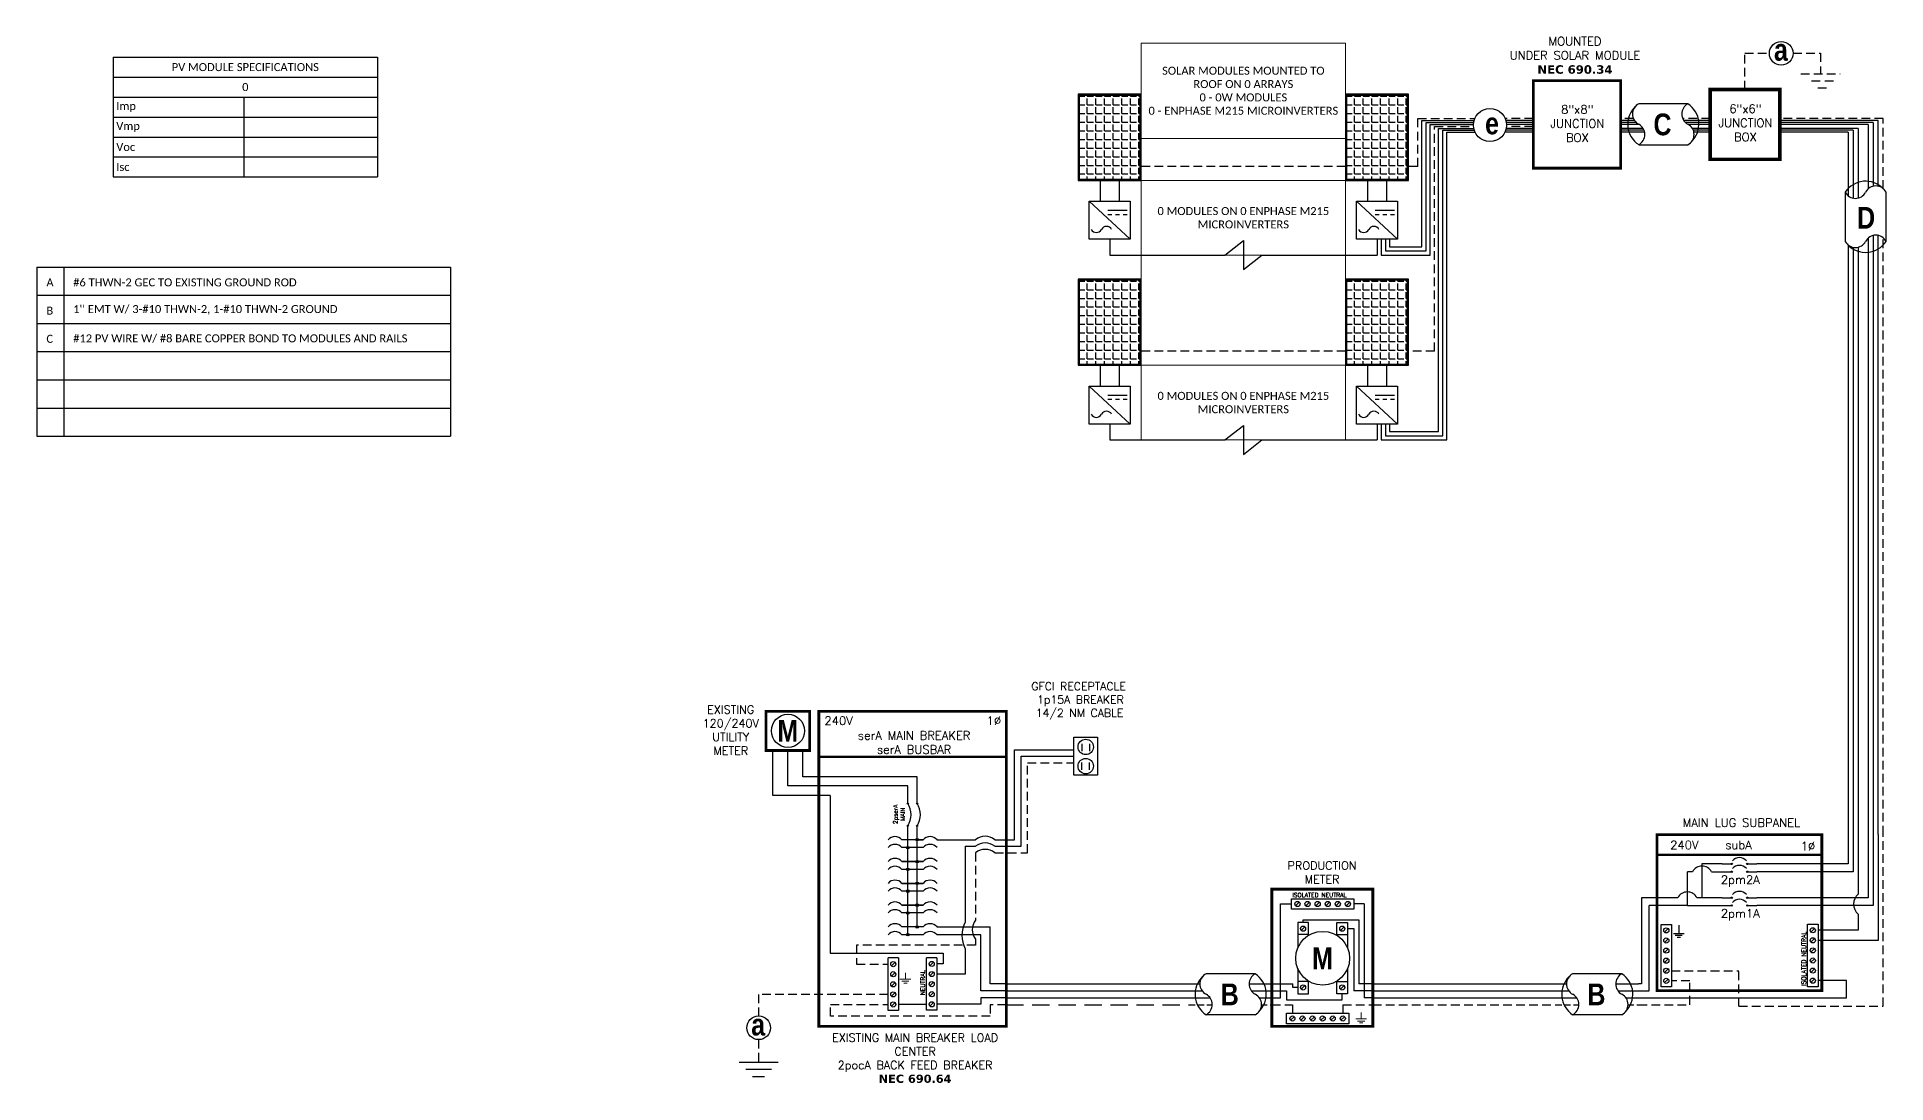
# Model space of a CAD drawing. Header units: feet. Extents: x 11709 to 12508, y 15400 to 15851.
import ezdxf

# ---------------------------------------------------------------- set-up
doc = ezdxf.new("R2010")
doc.units = ezdxf.units.FT
doc.header["$MEASUREMENT"] = 0
doc.linetypes.add('DASHED', pattern=[0.75, 0.5, -0.25])
doc.linetypes.add('HIDDEN', pattern=[0.375, 0.25, -0.125])
for name, color, linetype in [('ONE LINE BLOCKS', 7, 'Continuous'), ('TABLES', 7, 'Continuous'), ('TEXT', 7, 'Continuous'), ('Z - TITLEBLOCK TXT', 7, 'Continuous')]:
    doc.layers.add(name, color=color, linetype=linetype)
doc.styles.add('ONE LINE TXT', font='techb___.ttf')
doc.styles.get("Standard").update_dxf_attribs({"font": 'simplex.shx'})

# ---------------------------------------------------------------- blocks, each defined once
blk = doc.blocks.new('2microSub')
at = {"layer": 'ONE LINE BLOCKS', "linetype": 'Continuous'}
h = blk.add_hatch(color=1, dxfattribs=at)
h.dxf.hatch_style = 1
edge = h.paths.add_edge_path()
edge.add_arc((40.28, 60.73), 0.291, 0, 360)
h = blk.add_hatch(color=1, dxfattribs=at)
h.dxf.hatch_style = 1
edge = h.paths.add_edge_path()
edge.add_arc((40.28, 57.35), 0.291, 0, 360)
h = blk.add_hatch(color=1, dxfattribs=at)
h.dxf.hatch_style = 1
edge = h.paths.add_edge_path()
edge.add_arc((46.96, 60.73), 0.291, 0, 360)
h = blk.add_hatch(color=1, dxfattribs=at)
h.dxf.hatch_style = 1
edge = h.paths.add_edge_path()
edge.add_arc((46.96, 57.35), 0.291, 0, 360)
h = blk.add_hatch(color=1, dxfattribs=at)
h.dxf.hatch_style = 1
edge = h.paths.add_edge_path()
edge.add_arc((40.28, 46.17), 0.291, 0, 360)
h = blk.add_hatch(color=1, dxfattribs=at)
h.dxf.hatch_style = 1
edge = h.paths.add_edge_path()
edge.add_arc((40.28, 42.79), 0.291, 0, 360)
h = blk.add_hatch(color=1, dxfattribs=at)
h.dxf.hatch_style = 1
edge = h.paths.add_edge_path()
edge.add_arc((46.96, 46.17), 0.291, 0, 360)
h = blk.add_hatch(color=1, dxfattribs=at)
h.dxf.hatch_style = 1
edge = h.paths.add_edge_path()
edge.add_arc((46.96, 42.79), 0.291, 0, 360)
at = {"color": 7, "linetype": 'Continuous'}
for p, q in [((90.5, 73.37), (90.5, 60.73)), ((99.2, 73.37), (99.2, 46.17)), ((36.09, 60.73), (27.43, 60.73)), ((27.43, 60.73), (27.43, 46.17)), ((90.5, 60.73), (51.15, 60.73)), ((17.02, 46.17), (1.34, 46.17)), ((1.34, 46.17), (1.34, 9)), ((36.09, 46.17), (25.26, 46.17)), ((99.2, 46.17), (51.15, 46.17)), ((1.34, 9), (0, 9))]:
    blk.add_line(p, q, dxfattribs=at)
at = {"color": 10, "linetype": 'Continuous'}
for p, q in [((92.67, 73.37), (92.67, 57.35)), ((101.37, 73.37), (101.37, 42.79)), ((21.14, 42.79), (21.14, 57.35)), ((23.31, 57.35), (21.14, 57.35)), ((31.55, 57.35), (36.09, 57.35)), ((92.67, 57.35), (51.15, 57.35)), ((21.14, 42.79), (4.63, 42.79)), ((4.63, 6), (4.63, 42.79)), ((21.14, 42.79), (36.09, 42.79)), ((101.37, 42.79), (51.15, 42.79)), ((0, 6), (4.63, 6))]:
    blk.add_line(p, q, dxfattribs=at)
at = {"color": 253, "linetype": 'Continuous'}
for p, q in [((94.85, 73.37), (94.85, 47.66)), ((103.55, 73.37), (103.55, 27.76)), ((94.85, 32.11), (77.54, 32.11)), ((94.85, 39.1), (94.85, 32.11)), ((103.55, 27.76), (77.54, 27.76)), ((89.88, 10.36), (77.54, 10.36)), ((89.88, 3), (89.88, 10.36)), ((0, 3), (89.88, 3))]:
    blk.add_line(p, q, dxfattribs=at)
at = {"color": 10, "linetype": 'Continuous'}
blk.add_arc((27.43, 55.19), 4.65, 27.66392, 152.33608, dxfattribs=at)
at = {"color": 7, "linetype": 'Continuous'}
blk.add_arc((21.14, 44.01), 4.65, 27.66392, 152.33608, dxfattribs=at)
at = {"color": 253, "linetype": 'Continuous'}
blk.add_arc((98.43, 43.38), 5.58, 129.92155, 230.07845, dxfattribs=at)
at = {"layer": 'ONE LINE BLOCKS', "lineweight": 50}
blk.add_line((8.04, 64.67), (79.2, 64.67), dxfattribs=at)
at = {"layer": 'ONE LINE BLOCKS', "lineweight": 50, "const_width": 1.19}
blk.add_lwpolyline([(8.04, 6.01), (8.04, 73.37), (79.2, 73.37), (79.2, 6.01)], close=True, dxfattribs=at)
at = {"layer": 'TEXT', "color": 92, "linetype": 'HIDDEN', "ltscale": 15}
for p, q in [((105.72, -0.66), (105.72, 73.37)), ((14.31, 14.64), (43.39, 14.64)), ((22.14, 10.28), (14.31, 10.28)), ((22.14, 0), (22.14, 10.28)), ((43.39, -0.66), (43.39, 14.64)), ((0, 0), (22.14, 0)), ((43.39, -0.66), (105.72, -0.66))]:
    blk.add_line(p, q, dxfattribs=at)
at = {"layer": 'TEXT', "color": 92, "linetype": 'HIDDEN', "flags": 128}
for points in [[(17.42, 34.26), (17.42, 30.76)], [(15.08, 30.76), (19.76, 30.76)], [(18.95, 29.89), (15.89, 29.89)], [(18.13, 29.02), (16.7, 29.02)]]:
    blk.add_lwpolyline(points, dxfattribs=at)
at = {"layer": 'Z - TITLEBLOCK TXT', "color": 1, "linetype": 'Continuous'}
for p, q in [((9.77, 7.69), (9.77, 34.63)), ((9.77, 34.63), (14.31, 34.63)), ((14.31, 34.63), (14.31, 7.69)), ((73, 7.76), (73, 34.71)), ((73, 34.71), (77.54, 34.71)), ((77.54, 34.71), (77.54, 7.76)), ((14.31, 7.69), (9.77, 7.69)), ((77.54, 7.76), (73, 7.76))]:
    blk.add_line(p, q, dxfattribs=at)
at = {"layer": 'Z - TITLEBLOCK TXT', "color": 4, "linetype": 'Continuous'}
for p, q in [((12.83, 32.82), (11.25, 31.25)), ((76.06, 32.9), (74.49, 31.32)), ((12.83, 28.47), (11.25, 26.9)), ((12.83, 24.12), (11.25, 22.55)), ((76.06, 28.54), (74.49, 26.97)), ((76.06, 24.19), (74.49, 22.62)), ((12.83, 19.77), (11.25, 18.2)), ((76.06, 19.84), (74.49, 18.27)), ((12.83, 15.42), (11.25, 13.85)), ((12.83, 11.07), (11.25, 9.5)), ((76.06, 15.49), (74.49, 13.92)), ((76.06, 11.14), (74.49, 9.57))]:
    blk.add_line(p, q, dxfattribs=at)
at = {"layer": 'Z - TITLEBLOCK TXT', "color": 1, "linetype": 'Continuous', "flags": 128}
for points in [[(36.09, 60.73), (40.28, 60.73)], [(36.09, 60.73), (40.28, 60.73)], [(36.09, 57.35), (40.28, 57.35)], [(36.09, 57.35), (40.28, 57.35)], [(46.96, 60.73), (51.15, 60.73)], [(46.96, 57.35), (51.15, 57.35)], [(36.09, 46.17), (40.28, 46.17)], [(36.09, 46.17), (40.28, 46.17)], [(36.09, 42.79), (40.28, 42.79)], [(36.09, 42.79), (40.28, 42.79)], [(46.96, 46.17), (51.15, 46.17)], [(46.96, 42.79), (51.15, 42.79)]]:
    blk.add_lwpolyline(points, dxfattribs=at)
at = {"layer": 'Z - TITLEBLOCK TXT', "color": 1, "linetype": 'Continuous'}
for centre in [(40.28, 60.73), (40.28, 57.35), (46.96, 60.73), (46.96, 57.35), (40.28, 46.17), (40.28, 42.79), (46.96, 46.17), (46.96, 42.79)]:
    blk.add_circle(centre, 0.291, dxfattribs=at)
at = {"layer": 'Z - TITLEBLOCK TXT', "color": 4, "linetype": 'Continuous'}
for centre in [(12.04, 32.04), (75.27, 32.11), (12.04, 27.69), (12.04, 23.34), (75.27, 27.76), (75.27, 23.41), (12.04, 18.99), (75.27, 19.06), (12.04, 14.64), (12.04, 10.28), (75.27, 14.71), (75.27, 10.36)]:
    blk.add_circle(centre, 1.11, dxfattribs=at)
at = {"layer": 'Z - TITLEBLOCK TXT', "color": 1, "linetype": 'Continuous'}
for centre in [(43.62, 59.53), (43.62, 56.15), (43.62, 44.97), (43.62, 41.59)]:
    blk.add_arc(centre, 3.93, 40.3392, 139.6608, dxfattribs=at)
at = {"layer": 'TABLES', "color": 1, "linetype": 'Continuous'}
for s, p in [('2pm2A', (35.59, 52.11)), ('2pm1A', (35.59, 37.55))]:
    blk.add_text(s, height=3.658, dxfattribs=at).set_placement(p)
at = {"layer": 'TABLES', "color": 4, "linetype": 'Continuous'}
blk.add_text('ISOLATED NEUTRAL', height=1.8743, rotation=90, dxfattribs=at).set_placement((72.35, 8.12))
at = {"layer": 'TEXT', "color": 1, "attachment_point": 5}
for s, width, gutter_width, insert, char_height in [('MAIN LUG SUBPANEL ', 62.3984, 7.17, (44.47, 78.55), 3.6576), ('240V', 0.1481, 0.75, (19.83, 68.92), 3.658), ('subA', 0.1481, 0.75, (43.21, 68.92), 3.658), ('1∅', 0.1481, 0.75, (73.19, 68.41), 3.658)]:
    blk.add_mtext_dynamic_manual_height_columns(s, width=width, gutter_width=gutter_width, heights=[0], dxfattribs=dict(at, insert=insert, char_height=char_height))
blk = doc.blocks.new('*T25')
at = {"layer": 'Defpoints', "color": 8, "linetype": 'ByBlock', "lineweight": 0, "transparency": 16777216}
for p, q in [((0, 0), (88.16, 0)), ((0, 0), (0, -171.21)), ((88.16, 0), (88.16, -171.21)), ((0, -41.08), (88.16, -41.08)), ((0, -59.24), (88.16, -59.24)), ((0, -91.46), (88.16, -91.46)), ((0, -138.99), (88.16, -138.99)), ((0, -171.21), (88.16, -171.21))]:
    blk.add_line(p, q, dxfattribs=at)
at = {"color": 0, "linetype": 'Continuous', "transparency": 16777216, "char_height": 3.4544, "width": 83.574, "attachment_point": 5}
for s, insert in [('{\\fCalibri|b0|i0|c0;SOLAR MODULES MOUNTED TO ROOF ON 0 ARRAYS^J0 - 0W MODULES^J0 - ENPHASE M215 MICROINVERTERS', (44.08, -20.54)), ('{\\fCalibri|b0|i0|c0;', (44.08, -50.16)), ('{\\fCalibri|b0|i0|c0;0 MODULES ON 0 ENPHASE M215 MICROINVERTERS', (44.08, -75.35)), ('{\\fCalibri|b0|i0|c0;', (44.08, -115.23)), ('{\\fCalibri|b0|i0|c0;0 MODULES ON 0 ENPHASE M215 MICROINVERTERS', (44.08, -155.1))]:
    blk.add_mtext(s, dxfattribs=dict(at, insert=insert))
blk = doc.blocks.new('*U14')
at = {"color": 7}
for p, q in [((-35.53, 9), (-31.05, 9)), ((-9.81, 9), (0, 9))]:
    blk.add_line(p, q, dxfattribs=at)
at = {"color": 7, "linetype": 'Continuous'}
for p, q in [((-7.14, 13.31), (-28.39, 13.31)), ((-28.39, -4.31), (-7.14, -4.31))]:
    blk.add_line(p, q, dxfattribs=at)
at = {"color": 10}
for p, q in [((-35.53, 6), (-30.11, 6)), ((-8.87, 6), (0, 6))]:
    blk.add_line(p, q, dxfattribs=at)
at = {"color": 253}
for p, q in [((-35.53, 3), (-26.66, 3)), ((-5.41, 3), (0, 3))]:
    blk.add_line(p, q, dxfattribs=at)
at = {"color": 92, "linetype": 'HIDDEN', "ltscale": 10}
for p, q in [((-4.48, 0), (0, 0)), ((-35.53, 0), (-25.72, 0))]:
    blk.add_line(p, q, dxfattribs=at)
at = {"color": 7, "linetype": 'Continuous'}
for centre, start, end in [((-22.54, 4.5), 133.97324, 236.42648), ((-12.99, 4.5), 313.97324, 56.42648)]:
    blk.add_arc(centre, 10.58, start, end, dxfattribs=at)
at = {"linetype": 'Continuous'}
for centre, start, end in [((-26.08, 8.91), 117.66392, 242.33608), ((-4.83, 8.91), 117.66392, 242.33608), ((-30.7, 0.09), 297.66392, 62.33608), ((-9.45, 0.09), 297.66392, 62.33608)]:
    blk.add_arc(centre, 4.98, start, end, dxfattribs=at)
blk = doc.blocks.new('*U26')
at = {"color": 7}
blk.add_line((-79.14, 9), (0, 9), dxfattribs=at)
at = {"color": 10}
blk.add_line((-79.14, 6), (0, 6), dxfattribs=at)
at = {"color": 253}
blk.add_line((-79.14, 3), (0, 3), dxfattribs=at)
at = {"color": 92, "linetype": 'HIDDEN', "ltscale": 15}
blk.add_line((-79.14, 0), (0, 0), dxfattribs=at)
blk = doc.blocks.new('*U22')
at = {"color": 7}
blk.add_line((-79.14, 9), (0, 9), dxfattribs=at)
at = {"color": 10}
blk.add_line((-79.14, 6), (0, 6), dxfattribs=at)
at = {"color": 253}
blk.add_line((-79.14, 3), (0, 3), dxfattribs=at)
at = {"color": 92, "linetype": 'DASHED', "ltscale": 15}
blk.add_line((-79.14, 0), (0, 0), dxfattribs=at)
blk = doc.blocks.new('productionMeter')
at = {"color": 253, "linetype": 'Continuous'}
for p, q in [((-39.9, 3), (-39.9, 43.45)), ((-39.9, 43.45), (-35.13, 43.45)), ((-3.71, 43.45), (-8.18, 43.45)), ((-3.71, 43.45), (-3.71, 3)), ((-43.61, 3), (-39.9, 3)), ((0, 3), (-3.71, 3))]:
    blk.add_line(p, q, dxfattribs=at)
at = {"color": 1, "linetype": 'Continuous'}
for p, q in [((-35.13, 41.18), (-35.13, 45.72)), ((-35.13, 45.72), (-8.18, 45.72)), ((-8.18, 41.18), (-35.13, 41.18)), ((-8.18, 45.72), (-8.18, 41.18)), ((-32.38, 35.4), (-32.38, 24.5)), ((-27.84, 35.4), (-32.38, 35.4)), ((-27.84, 29.86), (-27.84, 35.4)), ((-15.47, 29.86), (-15.47, 35.4)), ((-15.47, 35.4), (-10.93, 35.4)), ((-10.93, 35.4), (-10.93, 24.5)), ((-27.84, 30.21), (-32.38, 30.21)), ((-15.47, 30.21), (-10.93, 30.21)), ((-32.38, 15.55), (-32.38, 4.64)), ((-27.84, 10.04), (-32.38, 10.04)), ((-27.84, 4.64), (-27.84, 10.18)), ((-15.47, 4.64), (-15.47, 10.18)), ((-15.47, 10.04), (-10.93, 10.04)), ((-10.93, 15.55), (-10.93, 4.64)), ((-32.38, 4.64), (-27.84, 4.64)), ((-10.93, 4.64), (-15.47, 4.64)), ((-37.32, -8.24), (-37.32, -3.7)), ((-37.32, -3.7), (-10.37, -3.7)), ((-10.37, -3.7), (-10.37, -8.24)), ((-10.37, -8.24), (-37.32, -8.24))]:
    blk.add_line(p, q, dxfattribs=at)
at = {"color": 4, "linetype": 'Continuous'}
for p, q in [((-31.74, 44.23), (-33.32, 42.66)), ((-27.39, 44.23), (-28.97, 42.66)), ((-23.04, 44.23), (-24.62, 42.66)), ((-18.69, 44.23), (-20.26, 42.66)), ((-14.34, 44.23), (-15.91, 42.66)), ((-9.99, 44.23), (-11.56, 42.66)), ((-29.33, 33.59), (-30.9, 32.02)), ((-12.41, 33.59), (-13.98, 32.02)), ((-29.33, 8.23), (-30.9, 6.66)), ((-12.41, 8.23), (-13.98, 6.66)), ((-33.93, -5.19), (-35.51, -6.76)), ((-29.58, -5.19), (-31.15, -6.76)), ((-25.23, -5.19), (-26.8, -6.76)), ((-20.88, -5.19), (-22.45, -6.76)), ((-16.53, -5.19), (-18.1, -6.76)), ((-12.18, -5.19), (-13.75, -6.76))]:
    blk.add_line(p, q, dxfattribs=at)
at = {"color": 7}
for p, q in [((-30.11, 35.4), (-30.11, 36.59)), ((-30.11, 36.59), (-5.98, 36.59)), ((-5.98, 36.59), (-5.98, 9)), ((-43.61, 9), (-34.54, 9)), ((-34.54, 7.44), (-34.54, 9)), ((0, 9), (-5.98, 9)), ((-32.38, 7.44), (-34.54, 7.44))]:
    blk.add_line(p, q, dxfattribs=at)
at = {"color": 10, "linetype": 'Continuous'}
for p, q in [((-10.93, 32.81), (-8.25, 32.81)), ((-8.25, 32.81), (-8.25, 6)), ((-43.61, 6), (-37.24, 6)), ((-37.24, 6), (-37.24, 2.05)), ((-37.24, 2.05), (-13.2, 2.05)), ((-13.2, 2.05), (-13.2, 4.64)), ((0, 6), (-8.25, 6))]:
    blk.add_line(p, q, dxfattribs=at)
at = {"color": 92, "linetype": 'HIDDEN', "ltscale": 15}
for p, q in [((-43.61, 0), (-34.72, 0)), ((-12.97, 0), (-12.97, -3.7)), ((-12.97, 0), (0, 0)), ((-34.72, 0), (-34.72, -3.7))]:
    blk.add_line(p, q, dxfattribs=at)
at = {"lineweight": 50, "const_width": 1.19}
blk.add_lwpolyline([(-43.61, -9.34), (-43.61, 49.84), (0, 49.84), (0, -9.34)], close=True, dxfattribs=at)
at = {"color": 92, "linetype": 'Continuous', "lineweight": 5, "ltscale": 0.05, "flags": 128}
for points in [[(-2.7, -6.18), (-7.38, -6.18)], [(-6.57, -7.05), (-3.51, -7.05)], [(-5.76, -7.91), (-4.32, -7.91)], [(-5.04, -3.33), (-5.04, -6.18)]]:
    blk.add_lwpolyline(points, dxfattribs=at)
at = {"color": 4, "linetype": 'Continuous'}
for centre in [(-32.53, 43.45), (-28.18, 43.45), (-23.83, 43.45), (-19.48, 43.45), (-15.13, 43.45), (-10.78, 43.45), (-30.11, 32.81), (-13.2, 32.81), (-30.11, 7.44), (-13.2, 7.44), (-34.72, -5.97), (-30.37, -5.97), (-26.02, -5.97), (-21.67, -5.97), (-17.32, -5.97), (-12.97, -5.97)]:
    blk.add_circle(centre, 1.11, dxfattribs=at)
at = {"linetype": 'Continuous'}
blk.add_circle((-21.65, 20.02), 11.62, dxfattribs=at)
at = {"color": 4, "linetype": 'Continuous'}
blk.add_text('ISOLATED NEUTRAL', height=1.8743, dxfattribs=at).set_placement((-34.77, 46.37))
at = {"color": 253, "linetype": 'Continuous', "style": 'ONE LINE TXT'}
blk.add_text('M', height=9.38, dxfattribs=at).set_placement((-26.21, 15.31))
at = {"color": 1, "insert": (-21.93, 57.08), "char_height": 3.5433, "attachment_point": 5}
blk.add_mtext_dynamic_manual_height_columns('PRODUCTION METER', width=1.3203, gutter_width=7.17, heights=[0], dxfattribs=at)
blk = doc.blocks.new('*U19')
at = {"color": 7}
blk.add_blockref('productionMeter', (0, 0), dxfattribs=at)
blk = doc.blocks.new('breakerPanel')
at = {"linetype": 'Continuous'}
h = blk.add_hatch(color=1, dxfattribs=at)
h.dxf.hatch_style = 1
edge = h.paths.add_edge_path()
edge.add_arc((-42.47, 86.8), 0.291, 0, 360)
h = blk.add_hatch(color=1, dxfattribs=at)
h.dxf.hatch_style = 1
edge = h.paths.add_edge_path()
edge.add_arc((-38.44, 86.8), 0.291, 0, 360)
h = blk.add_hatch(color=1, dxfattribs=at)
h.dxf.hatch_style = 1
edge = h.paths.add_edge_path()
edge.add_arc((-42.47, 77.16), 0.291, 0, 360)
h = blk.add_hatch(color=1, dxfattribs=at)
h.dxf.hatch_style = 1
edge = h.paths.add_edge_path()
edge.add_arc((-38.44, 77.16), 0.291, 0, 360)
h = blk.add_hatch(color=1, dxfattribs=at)
h.dxf.hatch_style = 1
edge = h.paths.add_edge_path()
edge.add_arc((-42.47, 67.78), 0.528, 0, 360)
h = blk.add_hatch(color=1, dxfattribs=at)
h.dxf.hatch_style = 1
edge = h.paths.add_edge_path()
edge.add_arc((-38.44, 71.16), 0.528, 0, 360)
h = blk.add_hatch(color=1, dxfattribs=at)
h.dxf.hatch_style = 1
edge = h.paths.add_edge_path()
edge.add_arc((-42.47, 58.38), 0.528, 0, 360)
h = blk.add_hatch(color=1, dxfattribs=at)
h.dxf.hatch_style = 1
edge = h.paths.add_edge_path()
edge.add_arc((-38.44, 61.76), 0.528, 0, 360)
h = blk.add_hatch(color=1, dxfattribs=at)
h.dxf.hatch_style = 1
edge = h.paths.add_edge_path()
edge.add_arc((-42.47, 48.98), 0.528, 0, 360)
h = blk.add_hatch(color=1, dxfattribs=at)
h.dxf.hatch_style = 1
edge = h.paths.add_edge_path()
edge.add_arc((-38.44, 52.36), 0.528, 0, 360)
h = blk.add_hatch(color=1, dxfattribs=at)
h.dxf.hatch_style = 1
edge = h.paths.add_edge_path()
edge.add_arc((-42.47, 39.58), 0.528, 0, 360)
h = blk.add_hatch(color=1, dxfattribs=at)
h.dxf.hatch_style = 1
edge = h.paths.add_edge_path()
edge.add_arc((-38.44, 42.95), 0.528, 0, 360)
h = blk.add_hatch(color=1, dxfattribs=at)
h.dxf.hatch_style = 1
edge = h.paths.add_edge_path()
edge.add_arc((-38.44, 33.55), 0.528, 0, 360)
h = blk.add_hatch(color=1, dxfattribs=at)
h.dxf.hatch_style = 1
edge = h.paths.add_edge_path()
edge.add_arc((-42.47, 30.17), 0.528, 0, 360)
at = {"color": 155, "true_color": 0x647190}
blk.add_line((-80.92, 126.59), (0, 126.59), dxfattribs=at)
at = {"color": 253, "linetype": 'Continuous'}
for p, q in [((-100.73, 90.2), (-100.73, 109.7)), ((-76.04, 90.2), (-100.73, 90.2)), ((-76.04, 90.2), (-76.04, 22.16)), ((-76.04, 22.16), (-27.25, 22.16)), ((-27.25, 17.57), (-29.89, 17.57)), ((-27.25, 22.16), (-27.25, 17.57)), ((-11.01, 0.16), (-29.89, 0.16)), ((0, 3), (-11.01, 3)), ((-11.01, 3), (-11.01, 0.16))]:
    blk.add_line(p, q, dxfattribs=at)
at = {"color": 10, "linetype": 'Continuous'}
for p, q in [((-94.24, 94.51), (-94.24, 109.7)), ((-42.47, 94.51), (-94.24, 94.51)), ((-42.47, 87.09), (-42.47, 94.51)), ((-42.47, 30.17), (-42.47, 76.87)), ((-35.88, 67.78), (-45.04, 67.78)), ((-35.88, 58.38), (-45.04, 58.38)), ((-35.88, 48.98), (-45.04, 48.98)), ((-35.88, 39.58), (-45.04, 39.58)), ((-35.88, 30.17), (-45.04, 30.17)), ((-10.98, 30.17), (-29.89, 30.17)), ((-10.98, 6), (-10.98, 30.17)), ((0, 6), (-10.98, 6))]:
    blk.add_line(p, q, dxfattribs=at)
at = {"color": 7, "linetype": 'Continuous'}
for p, q in [((-87.75, 98.34), (-87.75, 109.7)), ((-38.44, 98.34), (-87.75, 98.34)), ((-38.44, 87.09), (-38.44, 98.34)), ((-38.44, 61.76), (-38.44, 76.87)), ((-35.88, 71.16), (-45.04, 71.16)), ((-38.44, 71.16), (-35.88, 71.16)), ((-45.04, 61.76), (-35.88, 61.76)), ((-35.88, 61.76), (-45.04, 61.76)), ((-38.44, 52.36), (-38.44, 61.76)), ((-45.04, 52.36), (-35.88, 52.36)), ((-35.88, 52.36), (-45.04, 52.36)), ((-38.44, 42.95), (-38.44, 52.36)), ((-45.04, 42.95), (-35.88, 42.95)), ((-35.88, 42.95), (-45.04, 42.95)), ((-38.44, 33.55), (-38.44, 42.95)), ((-35.88, 33.55), (-45.04, 33.55)), ((-6.96, 9), (-6.96, 33.55))]:
    blk.add_line(p, q, dxfattribs=at)
at = {"lineweight": 50}
blk.add_line((-80.92, 106.95), (0, 106.95), dxfattribs=at)
at = {"color": 7}
for p, q in [((-29.89, 33.55), (-6.96, 33.55)), ((0, 9), (-6.96, 9))]:
    blk.add_line(p, q, dxfattribs=at)
at = {"color": 1, "linetype": 'Continuous'}
for p, q in [((-51.03, -2.51), (-51.03, 20.23)), ((-46.49, 20.23), (-51.03, 20.23)), ((-46.49, 20.23), (-46.49, -2.51)), ((-34.43, -2.43), (-34.43, 20.16)), ((-29.89, 20.16), (-34.43, 20.16)), ((-29.89, 20.16), (-29.89, -2.43)), ((-46.49, -2.51), (-51.03, -2.51)), ((-29.89, -2.43), (-34.43, -2.43))]:
    blk.add_line(p, q, dxfattribs=at)
at = {"color": 4, "linetype": 'Continuous'}
for p, q in [((-47.97, 18.28), (-49.55, 16.71)), ((-31.37, 18.35), (-32.94, 16.78)), ((-47.97, 13.93), (-49.55, 12.36)), ((-47.97, 9.58), (-49.55, 8.01)), ((-31.37, 14), (-32.94, 12.43)), ((-31.37, 9.65), (-32.94, 8.08)), ((-47.97, 5.23), (-49.55, 3.66)), ((-47.97, 0.88), (-49.55, -0.69)), ((-31.37, 5.3), (-32.94, 3.73)), ((-31.37, 0.95), (-32.94, -0.62))]:
    blk.add_line(p, q, dxfattribs=at)
at = {"color": 92, "linetype": 'HIDDEN', "ltscale": 15}
for p, q in [((-51.03, 4.44), (-106.89, 4.44)), ((-106.89, 4.44), (-106.89, -4.87)), ((-75.84, -4.96), (-75.84, 0.09)), ((-75.84, 0.09), (-51.03, 0.09)), ((0, 0), (-6.96, 0)), ((-6.96, -4.96), (-75.84, -4.96)), ((-6.96, 0), (-6.96, -4.96)), ((-106.89, -15.1), (-106.89, -24.84))]:
    blk.add_line(p, q, dxfattribs=at)
at = {"color": 92, "linetype": 'Continuous', "ltscale": 15}
blk.add_line((-34.43, 0.09), (-46.49, 0.09), dxfattribs=at)
at = {"lineweight": 50, "const_width": 1.19}
for points in [[(-103.67, 109.7), (-103.67, 126.59), (-84.82, 126.59), (-84.82, 109.7)], [(-80.92, -9.3), (-80.92, 126.59), (0, 126.59), (0, -9.3)]]:
    blk.add_lwpolyline(points, close=True, dxfattribs=at)
at = {"color": 92, "linetype": 'Continuous', "lineweight": 5, "ltscale": 0.05, "flags": 128}
for points in [[(-45.88, 10.97), (-41.2, 10.97)], [(-42.01, 10.1), (-45.07, 10.1)], [(-42.82, 9.23), (-44.25, 9.23)], [(-43.54, 13.81), (-43.54, 10.97)]]:
    blk.add_lwpolyline(points, dxfattribs=at)
at = {"color": 92, "linetype": 'Continuous', "ltscale": 4, "flags": 128}
for points in [[(-115.37, -24.84), (-98.41, -24.84)], [(-101.35, -27.98), (-112.43, -27.98)], [(-104.29, -31.12), (-109.49, -31.12)]]:
    blk.add_lwpolyline(points, dxfattribs=at)
at = {"linetype": 'Continuous'}
blk.add_circle((-94.24, 118.15), 7.15, dxfattribs=at)
at = {"color": 1, "linetype": 'Continuous'}
for centre, radius in [((-42.47, 86.8), 0.291), ((-38.44, 86.8), 0.291), ((-42.47, 77.16), 0.291), ((-38.44, 77.16), 0.291), ((-42.47, 67.78), 0.528), ((-38.44, 71.16), 0.528), ((-42.47, 58.38), 0.528), ((-38.44, 61.76), 0.528), ((-42.47, 48.98), 0.528), ((-38.44, 52.36), 0.528), ((-42.47, 39.58), 0.528), ((-38.44, 42.95), 0.528), ((-38.44, 33.55), 0.528), ((-42.47, 30.17), 0.528)]:
    blk.add_circle(centre, radius, dxfattribs=at)
at = {"color": 4, "linetype": 'Continuous'}
for centre in [(-48.76, 17.49), (-32.16, 17.57), (-48.76, 13.14), (-48.76, 8.79), (-32.16, 13.21), (-32.16, 8.86), (-48.76, 4.44), (-48.76, 0.09), (-32.16, 4.51), (-32.16, 0.16)]:
    blk.add_circle(centre, 1.11, dxfattribs=at)
at = {"color": 7, "linetype": 'Continuous'}
blk.add_circle((-106.89, -9.99), 5.11, dxfattribs=at)
at = {"color": 1, "linetype": 'Continuous'}
for centre, radius, start, end in [((-50.14, 81.98), 9.06, 327.87082, 32.12918), ((-46.11, 81.98), 9.06, 327.87082, 32.12918), ((-48.03, 68.62), 3.93, 40.3392, 139.6608), ((-32.88, 68.62), 3.93, 40.3392, 139.6608), ((-48.03, 65.24), 3.93, 40.3392, 139.6608), ((-32.88, 65.24), 3.93, 40.3392, 139.6608), ((-48.03, 59.21), 3.93, 40.3392, 139.6608), ((-48.03, 55.84), 3.93, 40.3392, 139.6608), ((-32.88, 59.21), 3.93, 40.3392, 139.6608), ((-32.88, 55.84), 3.93, 40.3392, 139.6608), ((-48.03, 49.81), 3.93, 40.3392, 139.6608), ((-48.03, 46.43), 3.93, 40.3392, 139.6608), ((-32.88, 49.81), 3.93, 40.3392, 139.6608), ((-32.88, 46.43), 3.93, 40.3392, 139.6608), ((-48.03, 40.41), 3.93, 40.3392, 139.6608), ((-48.03, 37.03), 3.93, 40.3392, 139.6608), ((-32.88, 40.41), 3.93, 40.3392, 139.6608), ((-32.88, 37.03), 3.93, 40.3392, 139.6608), ((-48.03, 31.01), 3.93, 40.3392, 139.6608), ((-32.88, 31.01), 3.93, 40.3392, 139.6608), ((-48.03, 27.63), 3.93, 40.3392, 139.6608), ((-32.88, 27.63), 3.93, 40.3392, 139.6608)]:
    blk.add_arc(centre, radius, start, end, dxfattribs=at)
at = {"color": 253, "linetype": 'Continuous', "style": 'ONE LINE TXT'}
blk.add_text('M', height=9.38, dxfattribs=at).set_placement((-98.8, 113.43))
at = {"color": 4, "linetype": 'Continuous'}
blk.add_text('NEUTRAL', height=1.874, rotation=90, dxfattribs=at).set_placement((-35.08, 4.08))
at = {"color": 1, "attachment_point": 5}
for s, width, gutter_width, heights, insert, char_height in [('EXISTING\\P120/240V UTILITY METER', 0.0523, 7.17, [0], (-118.95, 118.48), 3.5433), ('240V', 0.1481, 0.75, [0], (-72.39, 122.54), 3.658), ('1∅', 0.1481, 0.75, [0], (-5.31, 122.54), 3.658), ('serA MAIN BREAKER\\PserA BUSBAR', 72.4998, 0.75, [0], (-39.75, 113.14), 3.6576), ('EXISTING MAIN BREAKER LOAD CENTER\\P2pocA BACK FEED BREAKER\\P{\\fVerdana|b1|i0|c0|p34;NEC 690.64}', 79.2627, 97.94, [154.49], (-39.35, -23.14), 3.5433)]:
    blk.add_mtext_dynamic_manual_height_columns(s, width=width, gutter_width=gutter_width, heights=heights, dxfattribs=dict(at, insert=insert, char_height=char_height))
at = {"color": 4, "linetype": 'Continuous', "insert": (-46.25, 82.15), "char_height": 1.874, "attachment_point": 5, "rotation": 90}
blk.add_mtext_dynamic_manual_height_columns('2pserA\\PMAIN', width=0.1481, gutter_width=0.75, heights=[0], dxfattribs=at)
at = {"color": 1, "linetype": 'Continuous', "insert": (-110.08, -3.93), "char_height": 9.3833, "attachment_point": 1, "style": 'ONE LINE TXT'}
blk.add_mtext_dynamic_manual_height_columns('{\\W1;\\C256;a}', width=0.1385, gutter_width=2.13, heights=[0], dxfattribs=at)
blk = doc.blocks.new('*U18')
at = {"color": 7}
blk.add_blockref('breakerPanel', (0, 0), dxfattribs=at)
blk = doc.blocks.new('8x8box')
at = {"lineweight": 50, "const_width": 1.19}
blk.add_lwpolyline([(37.78, 0), (0, 0), (0, 37.78), (37.78, 37.78)], close=True, dxfattribs=at)
at = {"color": 1, "char_height": 3.6576, "attachment_point": 5}
for s, width, insert in [(' \\PMOUNTED \\PUNDER SOLAR MODULE\\P{\\fVerdana|b1|i0|c0|p34;NEC 690.34}', 73.0127, (18.01, 51.7)), ('8"x8"  JUNCTION BOX ', 0.4767, (19.03, 19.26))]:
    blk.add_mtext_dynamic_manual_height_columns(s, width=width, gutter_width=7.17, heights=[0], dxfattribs=dict(at, insert=insert))
blk = doc.blocks.new('6x6box')
at = {"lineweight": 50, "const_width": 1.53}
blk.add_lwpolyline([(30.1, 0), (0, 0), (0, 30.1), (30.1, 30.1)], close=True, dxfattribs=at)
at = {"color": 1, "insert": (15.24, 15.71), "char_height": 3.6576, "width": 0.4767, "attachment_point": 5}
blk.add_mtext('6"x6"  JUNCTION BOX  ', dxfattribs=at)
blk = doc.blocks.new('*T23')
at = {"linetype": 'ByBlock', "lineweight": -2, "transparency": 16777216}
for p, q in [((0, 0), (178.52, 0)), ((0, 0), (0, -72.97)), ((11.58, 0), (11.58, -72.97)), ((178.52, 0), (178.52, -72.97)), ((0, -12.11), (178.52, -12.11)), ((0, -24.28), (178.52, -24.28)), ((0, -36.46), (178.52, -36.46)), ((0, -48.64), (178.52, -48.64)), ((0, -60.81), (178.52, -60.81)), ((0, -72.97), (178.52, -72.97))]:
    blk.add_line(p, q, dxfattribs=at)
at = {"color": 0, "linetype": 'Continuous', "transparency": 16777216, "char_height": 3.4544, "attachment_point": 7}
for s, insert, width in [('{\\fCalibri|b0|i0|c0;A', (4.06, -8.36), 3.4544), ('{\\fCalibri|b0|i0|c0;#6 THWN-2 GEC TO EXISTING GROUND ROD', (15.65, -8.36), 158.8095), ('{\\fCalibri|b0|i0|c0;B', (4.06, -20.53), 3.4544), ("{\\fCalibri|b0|i0|c0;1'' EMT W/ 3-#10 THWN-2, 1-#10 THWN-2 GROUND", (15.65, -20.53), 158.8095), ('{\\fCalibri|b0|i0|c0;C', (4.06, -32.71), 3.4544), ('{\\fCalibri|b0|i0|c0;#12 PV WIRE W/ #8 BARE COPPER BOND TO MODULES AND RAILS', (15.65, -32.71), 158.8095), ('{\\fCalibri|b0|i0|c0;', (4.06, -44.89), 3.4544), ('{\\fCalibri|b0|i0|c0;', (15.65, -44.89), 158.8095), ('{\\fCalibri|b0|i0|c0;', (4.06, -57.06), 3.4544), ('{\\fCalibri|b0|i0|c0;', (15.65, -57.06), 158.8095), ('{\\fCalibri|b0|i0|c0;', (4.06, -69.22), 3.4544), ('{\\fCalibri|b0|i0|c0;', (15.65, -69.22), 158.8095)]:
    blk.add_mtext(s, dxfattribs=dict(at, insert=insert, width=width))
blk = doc.blocks.new('*T24')
at = {"color": 0, "lineweight": -2, "transparency": 16777216}
for p, q in [((0, 0), (114.19, 0)), ((0, 0), (0, -51.69)), ((114.19, 0), (114.19, -51.69)), ((0, -8.62), (114.19, -8.62)), ((0, -17.23), (114.19, -17.23)), ((56.41, -17.23), (56.41, -51.69)), ((0, -25.85), (114.19, -25.85)), ((0, -34.46), (114.19, -34.46)), ((0, -43.08), (114.19, -43.08)), ((0, -51.69), (114.19, -51.69))]:
    blk.add_line(p, q, dxfattribs=at)
at = {"color": 0, "linetype": 'Continuous', "transparency": 16777216, "char_height": 3.4544}
for s, insert, width, attachment_point in [('{\\fCalibri|b0|i0|c0;PV MODULE SPECIFICATIONS', (57.09, -4.31), 111.433, 5), ('{\\fCalibri|b0|i0|c0;0', (57.09, -12.92), 111.433, 5), ('{\\fCalibri|b0|i0|c0;Imp', (1.38, -21.54), 53.6551, 4), ('{\\fCalibri|b0|i0|c0;', (57.78, -21.54), 55.0254, 4), ('{\\fCalibri|b0|i0|c0;Vmp', (1.38, -30.15), 53.6551, 4), ('{\\fCalibri|b0|i0|c0;', (57.78, -30.15), 55.0254, 4), ('{\\fCalibri|b0|i0|c0;Voc', (1.38, -38.77), 53.6551, 4), ('{\\fCalibri|b0|i0|c0;', (57.78, -38.77), 55.0254, 4), ('{\\fCalibri|b0|i0|c0;Isc', (1.38, -47.39), 53.6551, 4), ('{\\fCalibri|b0|i0|c0;', (57.78, -47.39), 55.0254, 4)]:
    blk.add_mtext(s, dxfattribs=dict(at, insert=insert, width=width, attachment_point=attachment_point))
blk = doc.blocks.new('gfci1')
at = {"color": 7, "linetype": 'Continuous'}
for p, q in [((62.57, 41.42), (62.57, 38.21)), ((65.87, 41.42), (65.87, 38.21)), ((33.46, 0), (33.46, 38.87)), ((33.46, 38.87), (59.14, 38.87)), ((62.57, 30.17), (62.57, 33.39)), ((65.87, 30.17), (65.87, 33.39)), ((0, 0), (16.69, 0)), ((24.94, 0), (33.46, 0))]:
    blk.add_line(p, q, dxfattribs=at)
at = {"color": 253, "linetype": 'Continuous'}
for p, q in [((36.28, -2.82), (36.28, 36.06)), ((36.28, 36.06), (59.14, 36.06)), ((12.22, -2.82), (16.69, -2.82)), ((12.22, -2.82), (12.22, -35.5)), ((24.94, -2.82), (36.28, -2.82)), ((12.22, -47.07), (12.22, -57.95)), ((12.22, -57.95), (0, -57.95))]:
    blk.add_line(p, q, dxfattribs=at)
at = {"color": 7}
blk.add_line((16.69, -45.52), (16.69, -45.52), dxfattribs=at)
at = {"color": 7, "linetype": 'Continuous'}
blk.add_lwpolyline([(59.14, 44.31), (69.3, 44.31), (69.3, 27.81), (59.14, 27.81)], close=True, dxfattribs=at)
for centre in [(64.22, 40.06), (64.22, 31.78)]:
    blk.add_circle(centre, 3.33, dxfattribs=at)
blk.add_arc((20.81, -4.99), 6.47, 50.39049, 129.60951, dxfattribs=at)
at = {"color": 253, "linetype": 'Continuous'}
for centre, radius, start, end in [((20.81, -7.8), 6.47, 50.39049, 129.60951), ((22.72, -41.29), 11.99, 151.17036, 208.82964)]:
    blk.add_arc(centre, radius, start, end, dxfattribs=at)
at = {"layer": 'TEXT', "color": 92, "linetype": 'HIDDEN', "ltscale": 15}
for p, q in [((39.09, -5.63), (39.09, 33.24)), ((39.09, 33.24), (59.14, 33.24)), ((16.69, -5.63), (16.69, -34.69)), ((24.94, -5.63), (39.09, -5.63)), ((16.69, -45.52), (-34.69, -45.52)), ((-34.69, -45.52), (-34.69, -53.67)), ((16.69, -42.94), (16.69, -45.52)), ((-34.69, -53.67), (-21.14, -53.67))]:
    blk.add_line(p, q, dxfattribs=at)
at = {"layer": 'TEXT', "color": 92, "linetype": 'Continuous', "ltscale": 15}
for centre, start, end in [((20.81, -10.62), 50.39049, 129.60951), ((21.67, -38.81), 140.39049, 219.60951)]:
    blk.add_arc(centre, 6.47, start, end, dxfattribs=at)
at = {"layer": 'TEXT', "color": 1, "insert": (27.72, 67.97), "char_height": 3.4544, "attachment_point": 1}
blk.add_mtext_dynamic_manual_height_columns('\\A1;\\pi12.999;GFCI RECEPTACLE\\P\\pi15.467;1p15A BREAKER\\P\\pi14.891;14/2 NM CABLE', width=71.8931, gutter_width=92.23, heights=[24.13], dxfattribs=at)

msp = doc.modelspace()

# ---------------------------------------------------------------- hatches: boundary and pattern name
at = {"linetype": 'Continuous'}
h = msp.add_hatch(dxfattribs=at)
h.set_pattern_fill('ANGLE', color=256, scale=13.54666)
h.set_pattern_definition([(0, (12222.443, 3807.457), (0, 3.7253315), [2.709332, -1.0159995]), (90, (12222.443, 3807.457), (-3.7253315, 2e-16), [2.709332, -1.0159995])])
h.paths.add_polyline_path([(12159.43, 15825.75), (12159.43, 15789.57), (12185.67, 15789.57), (12185.67, 15825.75)])
h = msp.add_hatch(dxfattribs=at)
h.set_pattern_fill('ANGLE', color=256, scale=13.54666)
h.set_pattern_definition([(0, (12337.8627, 3807.457), (0, 3.7253315), [2.709332, -1.0159995]), (90, (12337.8627, 3807.457), (-3.7253315, 2e-16), [2.709332, -1.0159995])])
h.paths.add_polyline_path([(12274.85, 15825.75), (12274.85, 15789.57), (12301.09, 15789.57), (12301.09, 15825.75)])
h = msp.add_hatch(dxfattribs=at)
h.set_pattern_fill('ANGLE', color=256, scale=13.54666)
h.set_pattern_definition([(0, (12222.443, 3727.704), (0, 3.7253315), [2.709332, -1.0159995]), (90, (12222.443, 3727.704), (-3.7253315, 2e-16), [2.709332, -1.0159995])])
h.paths.add_polyline_path([(12159.43, 15746), (12159.43, 15709.82), (12185.67, 15709.82), (12185.67, 15746)])
h = msp.add_hatch(dxfattribs=at)
h.set_pattern_fill('ANGLE', color=256, scale=13.54666)
h.set_pattern_definition([(0, (12337.8627, 3727.704), (0, 3.7253315), [2.709332, -1.0159995]), (90, (12337.8627, 3727.704), (-3.7253315, 2e-16), [2.709332, -1.0159995])])
h.paths.add_polyline_path([(12274.85, 15746), (12274.85, 15709.82), (12301.09, 15709.82), (12301.09, 15746)])

# ---------------------------------------------------------------- linework, layer by layer
at = {"color": 92, "linetype": 'HIDDEN', "ltscale": 15}
for p, q in [((12305.57, 15795.11), (12305.57, 15815.85)), ((12305.57, 15815.85), (12330.21, 15815.85)), ((12355.42, 15815.85), (12343.27, 15815.85)), ((12398.65, 15815.85), (12393.2, 15815.85)), ((12431.77, 15815.85), (12419.9, 15815.85)), ((12506.55, 15815.85), (12461.88, 15815.85)), ((12506.55, 15785.48), (12506.55, 15815.85)), ((12312.78, 15812.41), (12329.62, 15812.41)), ((12312.78, 15715.36), (12312.78, 15812.41)), ((12355.42, 15812.41), (12343.86, 15812.41)), ((12305.57, 15795.11), (12301.6, 15795.11)), ((12506.55, 15506.74), (12506.55, 15764.23)), ((12312.78, 15715.36), (12301.6, 15715.36))]:
    msp.add_line(p, q, dxfattribs=at)
at = {"color": 253, "linetype": 'Continuous'}
for p, q in [((12307.37, 15760.45), (12307.37, 15814.99)), ((12307.37, 15814.99), (12329.89, 15814.99)), ((12355.42, 15814.99), (12343.58, 15814.99)), ((12399.11, 15814.99), (12393.2, 15814.99)), ((12431.77, 15814.99), (12420.35, 15814.99)), ((12504.38, 15814.99), (12461.88, 15814.99)), ((12504.38, 15786.56), (12504.38, 15814.99)), ((12314.58, 15811.55), (12329.74, 15811.55)), ((12314.58, 15680.69), (12314.58, 15811.55)), ((12355.42, 15811.55), (12343.74, 15811.55)), ((12402.86, 15811.55), (12393.2, 15811.55)), ((12431.77, 15811.55), (12424.11, 15811.55)), ((12495.68, 15811.55), (12461.88, 15811.55)), ((12495.68, 15811.55), (12495.68, 15781.48)), ((12293.38, 15760.45), (12307.37, 15760.45)), ((12495.68, 15760.23), (12495.68, 15506.74)), ((12504.38, 15506.74), (12504.38, 15765.31)), ((12293.38, 15680.69), (12314.58, 15680.69))]:
    msp.add_line(p, q, dxfattribs=at)
at = {"color": 7, "linetype": 'Continuous'}
for p, q in [((12422.2, 15822.13), (12400.95, 15822.13)), ((12491.33, 15809.83), (12491.33, 15782.49)), ((12500.03, 15813.27), (12500.03, 15785.42)), ((12400.95, 15804.5), (12422.2, 15804.5)), ((12490.1, 15784), (12490.1, 15762.76)), ((12507.73, 15762.76), (12507.73, 15784)), ((12180.15, 15776.06), (12171.76, 15776.06)), ((12295.57, 15776.06), (12287.18, 15776.06)), ((12173.51, 15774.24), (12171.76, 15774.24)), ((12176.83, 15774.24), (12175.08, 15774.24)), ((12180.15, 15774.24), (12178.4, 15774.24)), ((12288.93, 15774.24), (12287.18, 15774.24)), ((12292.25, 15774.24), (12290.5, 15774.24)), ((12295.57, 15774.24), (12293.82, 15774.24)), ((12222.3, 15756.84), (12230.26, 15763.11)), ((12230.26, 15763.11), (12230.26, 15750.58)), ((12491.33, 15761.24), (12491.33, 15506.74)), ((12500.03, 15764.18), (12500.03, 15506.74)), ((12230.26, 15750.58), (12238.22, 15756.84)), ((12180.15, 15696.31), (12171.76, 15696.31)), ((12295.57, 15696.31), (12287.18, 15696.31)), ((12173.51, 15694.49), (12171.76, 15694.49)), ((12176.83, 15694.49), (12175.08, 15694.49)), ((12180.15, 15694.49), (12178.4, 15694.49)), ((12288.93, 15694.49), (12287.18, 15694.49)), ((12292.25, 15694.49), (12290.5, 15694.49)), ((12295.57, 15694.49), (12293.82, 15694.49)), ((12222.3, 15677.09), (12230.26, 15683.35)), ((12230.26, 15683.35), (12230.26, 15670.82)), ((12230.26, 15670.82), (12238.22, 15677.09))]:
    msp.add_line(p, q, dxfattribs=at)
at = {"color": 10, "linetype": 'Continuous'}
for p, q in [((12309.17, 15758.64), (12309.17, 15814.13)), ((12309.17, 15814.13), (12329.69, 15814.13)), ((12316.38, 15810.69), (12329.97, 15810.69)), ((12316.38, 15678.89), (12316.38, 15810.69)), ((12355.42, 15810.69), (12343.5, 15810.69)), ((12355.42, 15814.13), (12343.78, 15814.13)), ((12399.82, 15814.13), (12393.2, 15814.13)), ((12403.29, 15810.69), (12393.2, 15810.69)), ((12431.77, 15814.13), (12421.07, 15814.13)), ((12431.77, 15810.69), (12424.54, 15810.69)), ((12502.2, 15814.13), (12461.88, 15814.13)), ((12493.5, 15810.69), (12461.88, 15810.69)), ((12493.5, 15810.69), (12493.5, 15781.44)), ((12502.2, 15814.13), (12502.2, 15786.54)), ((12493.5, 15760.2), (12493.5, 15506.74)), ((12502.2, 15765.3), (12502.2, 15506.74)), ((12291.57, 15758.64), (12309.17, 15758.64)), ((12291.57, 15678.89), (12316.38, 15678.89))]:
    msp.add_line(p, q, dxfattribs=at)
at = {"linetype": 'Continuous'}
for p, q in [((12310.98, 15756.84), (12310.98, 15813.27)), ((12310.98, 15813.27), (12329.6, 15813.27)), ((12318.18, 15809.83), (12330.33, 15809.83)), ((12318.18, 15677.09), (12318.18, 15809.83)), ((12355.42, 15809.83), (12343.15, 15809.83)), ((12355.42, 15813.27), (12343.87, 15813.27)), ((12401.04, 15813.27), (12393.2, 15813.27)), ((12403.53, 15809.83), (12393.2, 15809.83)), ((12431.77, 15813.27), (12422.29, 15813.27)), ((12431.77, 15809.83), (12424.78, 15809.83)), ((12500.03, 15813.27), (12461.88, 15813.27)), ((12491.33, 15809.83), (12461.88, 15809.83)), ((12168.4, 15789.06), (12168.4, 15780.05)), ((12176.7, 15789.06), (12176.7, 15780.05)), ((12283.82, 15789.06), (12283.82, 15780.05)), ((12292.12, 15789.06), (12292.12, 15780.05)), ((12163.73, 15780.05), (12181.37, 15780.05)), ((12163.73, 15780.05), (12181.37, 15763.66)), ((12163.73, 15763.66), (12163.73, 15780.05)), ((12181.37, 15780.05), (12181.37, 15763.66)), ((12279.15, 15780.05), (12296.79, 15780.05)), ((12279.15, 15763.66), (12279.15, 15780.05)), ((12279.15, 15780.05), (12296.79, 15763.66)), ((12296.79, 15780.05), (12296.79, 15763.66)), ((12181.37, 15763.66), (12163.73, 15763.66)), ((12296.79, 15763.66), (12279.15, 15763.66)), ((12289.77, 15756.84), (12310.98, 15756.84)), ((12168.4, 15709.31), (12168.4, 15700.3)), ((12176.7, 15709.31), (12176.7, 15700.3)), ((12283.82, 15709.31), (12283.82, 15700.3)), ((12292.12, 15709.31), (12292.12, 15700.3)), ((12163.73, 15700.3), (12181.37, 15700.3)), ((12163.73, 15683.91), (12163.73, 15700.3)), ((12163.73, 15700.3), (12181.37, 15683.91)), ((12181.37, 15700.3), (12181.37, 15683.91)), ((12279.15, 15700.3), (12296.79, 15700.3)), ((12279.15, 15683.91), (12279.15, 15700.3)), ((12279.15, 15700.3), (12296.79, 15683.91)), ((12296.79, 15700.3), (12296.79, 15683.91)), ((12181.37, 15683.91), (12163.73, 15683.91)), ((12296.79, 15683.91), (12279.15, 15683.91)), ((12289.77, 15677.09), (12318.18, 15677.09))]:
    msp.add_line(p, q, dxfattribs=at)
at = {"linetype": 'Continuous', "flags": 128}
for points in [[(12158.92, 15826.26), (12158.92, 15789.06), (12186.18, 15789.06), (12186.18, 15826.26), (12158.92, 15826.26)], [(12274.34, 15826.26), (12274.34, 15789.06), (12301.6, 15789.06), (12301.6, 15826.26), (12274.34, 15826.26)], [(12172.55, 15763.66), (12172.55, 15756.84)], [(12287.97, 15763.66), (12287.97, 15756.84)], [(12289.77, 15763.66), (12289.77, 15756.84)], [(12172.55, 15756.84), (12222.3, 15756.84)], [(12238.22, 15756.84), (12287.97, 15756.84)], [(12158.92, 15746.51), (12158.92, 15709.31), (12186.18, 15709.31), (12186.18, 15746.51), (12158.92, 15746.51)], [(12274.34, 15746.51), (12274.34, 15709.31), (12301.6, 15709.31), (12301.6, 15746.51), (12274.34, 15746.51)], [(12172.55, 15683.91), (12172.55, 15677.09)], [(12287.97, 15683.91), (12287.97, 15677.09)], [(12289.77, 15683.91), (12289.77, 15677.09)], [(12172.55, 15677.09), (12222.3, 15677.09)], [(12238.22, 15677.09), (12287.97, 15677.09)]]:
    msp.add_lwpolyline(points, dxfattribs=at)
for points in [[(12159.43, 15825.75), (12159.43, 15789.57), (12185.67, 15789.57), (12185.67, 15825.75)], [(12274.85, 15825.75), (12274.85, 15789.57), (12301.09, 15789.57), (12301.09, 15825.75)], [(12159.43, 15746), (12159.43, 15709.82), (12185.67, 15709.82), (12185.67, 15746)], [(12274.85, 15746), (12274.85, 15709.82), (12301.09, 15709.82), (12301.09, 15746)]]:
    msp.add_lwpolyline(points, close=True, dxfattribs=at)
at = {"color": 92, "linetype": 'HIDDEN', "ltscale": 15, "flags": 128}
for points in [[(12274.34, 15795.11), (12186.18, 15795.11)], [(12274.34, 15715.36), (12186.18, 15715.36)]]:
    msp.add_lwpolyline(points, dxfattribs=at)
at = {"color": 10, "linetype": 'Continuous', "flags": 128}
for points in [[(12291.57, 15763.66), (12291.57, 15758.64)], [(12291.57, 15683.91), (12291.57, 15678.89)]]:
    msp.add_lwpolyline(points, dxfattribs=at)
at = {"color": 253, "linetype": 'Continuous', "flags": 128}
for points in [[(12293.38, 15763.66), (12293.38, 15760.45)], [(12293.38, 15683.91), (12293.38, 15680.69)]]:
    msp.add_lwpolyline(points, dxfattribs=at)
at = {"color": 7, "linetype": 'Continuous'}
for centre, radius in [((12462.47, 15843.93), 5.11), ((12336.74, 15812.97), 7.14)]:
    msp.add_circle(centre, radius, dxfattribs=at)
for centre, start, end in [((12406.8, 15813.32), 133.97324, 236.42648), ((12416.35, 15813.32), 313.97324, 56.42648), ((12498.91, 15778.15), 43.97324, 146.42648), ((12498.91, 15768.61), 223.97324, 326.42648)]:
    msp.add_arc(centre, 10.58, start, end, dxfattribs=at)
at = {"linetype": 'Continuous'}
for centre, radius, start, end in [((12403.26, 15817.72), 4.98, 117.66392, 242.33608), ((12424.51, 15817.72), 4.98, 117.66392, 242.33608), ((12398.64, 15808.91), 4.98, 297.66392, 62.33608), ((12419.89, 15808.91), 4.98, 297.66392, 62.33608), ((12494.51, 15786.31), 4.98, 207.66392, 332.33608), ((12503.32, 15781.69), 4.98, 27.66392, 152.33608), ((12166.79, 15769.07), 2.48, 207.66392, 332.33608), ((12171.18, 15766.77), 2.48, 27.66392, 152.33608), ((12282.21, 15769.07), 2.48, 207.66392, 332.33608), ((12286.6, 15766.77), 2.48, 27.66392, 152.33608), ((12494.51, 15765.07), 4.98, 207.66392, 332.33608), ((12503.32, 15760.45), 4.98, 27.66392, 152.33608), ((12166.79, 15689.31), 2.48, 207.66392, 332.33608), ((12171.18, 15687.01), 2.48, 27.66392, 152.33608), ((12282.21, 15689.31), 2.48, 207.66392, 332.33608), ((12286.6, 15687.01), 2.48, 27.66392, 152.33608)]:
    msp.add_arc(centre, radius, start, end, dxfattribs=at)
at = {"layer": 'TEXT', "color": 92, "linetype": 'HIDDEN', "ltscale": 15}
for p, q in [((12446.82, 15828.3), (12446.82, 15843.93)), ((12446.82, 15843.93), (12457.36, 15843.93)), ((12467.59, 15843.93), (12479.45, 15843.93)), ((12479.45, 15843.93), (12479.45, 15835.1))]:
    msp.add_line(p, q, dxfattribs=at)
at = {"layer": 'TEXT', "color": 92, "linetype": 'HIDDEN', "ltscale": 15, "flags": 128}
for points in [[(12470.97, 15835.1), (12487.93, 15835.1)], [(12484.99, 15831.96), (12473.91, 15831.96)], [(12482.05, 15828.82), (12476.85, 15828.82)]]:
    msp.add_lwpolyline(points, dxfattribs=at)

# ---------------------------------------------------------------- block references
for name, p in [('*T25', (12186.18, 15848.3)), ('*T24', (11742.27, 15842.27)), ('*T23', (11709.42, 15751.67))]:
    msp.add_blockref(name, p)
at = {"color": 7}
for name, p in [('8x8box', (12355.42, 15794.36)), ('6x6box', (12431.77, 15798.19)), ('gfci1', (12097.99, 15504.54)), ('*U18', (12127.88, 15433.37)), ('2microSub', (12400.83, 15433.37)), ('*U19', (12286.16, 15433.37)), ('*U22', (12207.02, 15433.37)), ('*U14', (12242.55, 15433.37)), ('*U26', (12365.3, 15433.37)), ('*U14', (12400.83, 15433.37))]:
    msp.add_blockref(name, p, dxfattribs=at)

# ---------------------------------------------------------------- texts
at = {"color": 1, "linetype": 'Continuous', "char_height": 9.3833, "attachment_point": 1, "style": 'ONE LINE TXT'}
for s, insert in [('{\\W1;\\C256;e}', (12334.62, 15818.36)), ('{\\W1;\\C256;C}', (12407.33, 15817.95)), ('{\\W1;\\C256;D}', (12495.27, 15777.65)), ('{\\W1;\\C256;B}', (12220.53, 15442.5)), ('{\\W1;\\C256;B}', (12378.81, 15442.5))]:
    msp.add_mtext_dynamic_manual_height_columns(s, width=0.1385, gutter_width=2.13, heights=[0], dxfattribs=dict(at, insert=insert))
at = {"layer": 'Z - TITLEBLOCK TXT', "color": 1, "linetype": 'Continuous', "insert": (12459.37, 15850.12), "char_height": 9.3833, "attachment_point": 1, "style": 'ONE LINE TXT'}
msp.add_mtext_dynamic_manual_height_columns('{\\W1;\\C256;a}', width=0.1385, gutter_width=2.13, heights=[0], dxfattribs=at)

doc.saveas('drawing.dxf')
